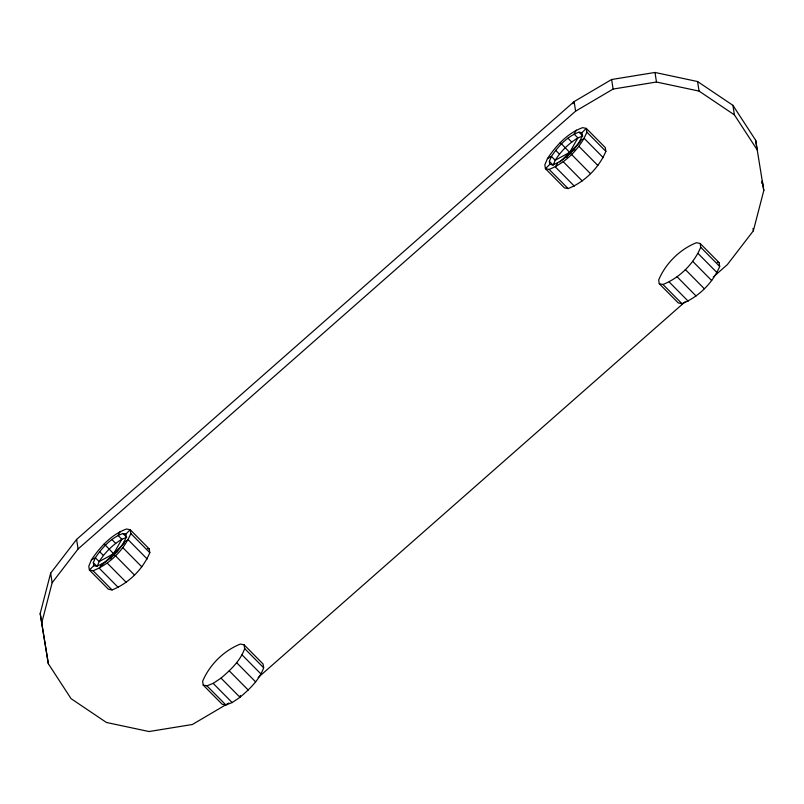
<?xml version="1.0" encoding="UTF-8"?>
<svg xmlns="http://www.w3.org/2000/svg" width="804" height="804" viewBox="0 0 804 804"><rect width="100%" height="100%" fill="white"/><g stroke="black" fill="none" stroke-linecap="round" stroke-linejoin="round"><path stroke-width="1.21" d="M240.366 695.41L239.994 697.299L232.145 702.555L225.894 704.997L222.185 704.264L203.211 685.078L202.618 681.279C209.542 664.807 223.743 650.677 240.376 644.064L244.074 644.798L263.049 663.973L263.652 667.772C259.38 679.953 249.562 689.108 239.994 697.299L221.02 678.124L213.171 683.37L206.919 685.822L203.211 685.078M228.808 703.038L192.377 724.494L149.021 731.539L106.429 722.464L71.074 698.666L48.34 663.752L41.697 623.04L40.2 613.492L50.652 573.182L76.601 539.424L574.116 101.595L611.623 79.506L654.979 72.46L697.57 81.536L732.926 105.334L755.659 140.248L763.8 190.508L753.348 230.818L727.399 264.576L713.259 277.018M41.697 623.04L52.149 582.739L78.099 548.971L575.614 111.143L613.12 89.063L656.476 82.018L699.068 91.093L734.424 114.892L757.157 149.805L755.659 140.248M761.689 183.332L762.303 180.96L763.8 190.508M91.395 559.926L88.782 566.217L89.385 570.016L108.349 589.201L112.057 589.935C128.69 583.322 142.891 569.192 149.815 552.71L149.222 548.911L130.248 529.736L126.54 529.002C111.515 534.399 100.078 546.941 91.395 559.926L95.354 557.765C102.178 547.574 111.153 537.735 122.942 533.494L125.846 534.067L130.248 529.736L130.841 533.534C123.916 550.016 109.716 564.147 93.083 570.75L89.385 570.016L93.777 565.684L93.314 562.699L95.354 557.765L99.153 561.604L97.113 566.539L93.314 562.699M93.777 565.684L96.691 566.257C109.736 561.071 120.881 549.986 126.308 537.052L125.846 534.067M221.02 678.124C230.597 669.933 240.406 660.777 244.677 648.597L244.074 644.798M547.444 158.589L544.841 164.88L545.434 168.679L564.408 187.855L568.116 188.588C584.739 181.975 598.94 167.855 605.864 151.373L605.271 147.574L586.297 128.389L582.598 127.655C567.574 133.062 556.137 145.604 547.444 158.589L551.413 156.418C558.227 146.238 567.202 136.389 578.991 132.157L581.895 132.73L586.297 128.389L586.89 132.188C579.965 148.67 565.765 162.8 549.142 169.413L545.434 168.679L549.835 164.338L549.373 161.353L551.413 156.418L555.212 160.257L553.162 165.192L549.373 161.353M549.835 164.338L552.74 164.92C565.795 159.725 576.93 148.639 582.367 135.715L581.895 132.73M659.27 283.742L662.978 284.475C679.601 277.862 693.802 263.732 700.726 247.26L700.133 243.451L696.425 242.718C679.802 249.33 665.601 263.461 658.677 279.943L659.27 283.742L678.244 302.917L681.943 303.651C698.575 297.038 712.776 282.918 719.701 266.436L719.108 262.637L700.133 243.451M101.595 564.338L99.334 568.307L118.309 587.493M120.288 531.444L118.027 535.414L121.826 539.253L126.73 537.333L122.942 533.494M110.671 558.88L121.826 539.253C112.681 544.821 104.872 552.549 99.153 561.604L117.736 551.464M557.644 163.001L555.393 166.971L574.368 186.146M576.337 130.097L574.086 134.067L577.885 137.906L582.789 135.987L578.991 132.157M566.73 157.534L577.885 137.906C568.729 143.484 560.931 151.202 555.212 160.257L574.82 149.554M572.85 103.756L574.116 101.595L575.614 111.143M102.028 565.132L124.298 543.172M559.865 162.026L580.347 141.836M258.154 677.531L684.998 301.892M580.317 140.65L584.287 138.479L603.261 157.664M124.268 541.986L128.238 539.826L147.202 559.001M717.248 262.265L719.108 262.637M147.363 548.549L149.222 548.911M586.89 132.188L605.864 151.373M700.726 247.26L719.701 266.436M698.123 253.541L717.098 272.727M578.88 146.298L597.854 165.483M692.716 261.36L711.681 280.546M567.925 138.187L571.724 142.027M590.458 173.644L570.277 153.182M685.32 269.521L704.294 288.706M555.654 150.288L559.453 154.127M563.242 161.715L582.217 180.9M677.079 276.777L696.043 295.962M669.229 282.033L688.204 301.209M549.142 169.413L568.116 188.588M662.978 284.475L681.943 303.651M130.841 533.534L149.815 552.71M244.677 648.597L263.652 667.772M242.064 654.888L261.039 674.064M122.821 547.645L141.795 566.82M236.657 662.707L255.632 681.882M111.877 539.534L115.665 543.373M134.409 574.981L114.218 554.529M229.271 670.868L248.235 690.043M99.606 551.624L103.394 555.463M107.183 563.061L126.158 582.237M213.171 683.37L232.145 702.555M93.083 570.75L112.057 589.935M206.919 685.822L225.894 704.997M569.664 152.368L560.247 142.609M104.198 543.946L113.605 553.715M40.2 613.492L48.34 663.752M752.976 228.426L753.348 230.818M732.926 105.334L734.424 114.892M697.57 81.536L699.068 91.093M654.979 72.46L656.476 82.018M611.623 79.506L613.12 89.063M76.601 539.424L78.099 548.971M50.652 573.182L52.149 582.739"/></g></svg>
